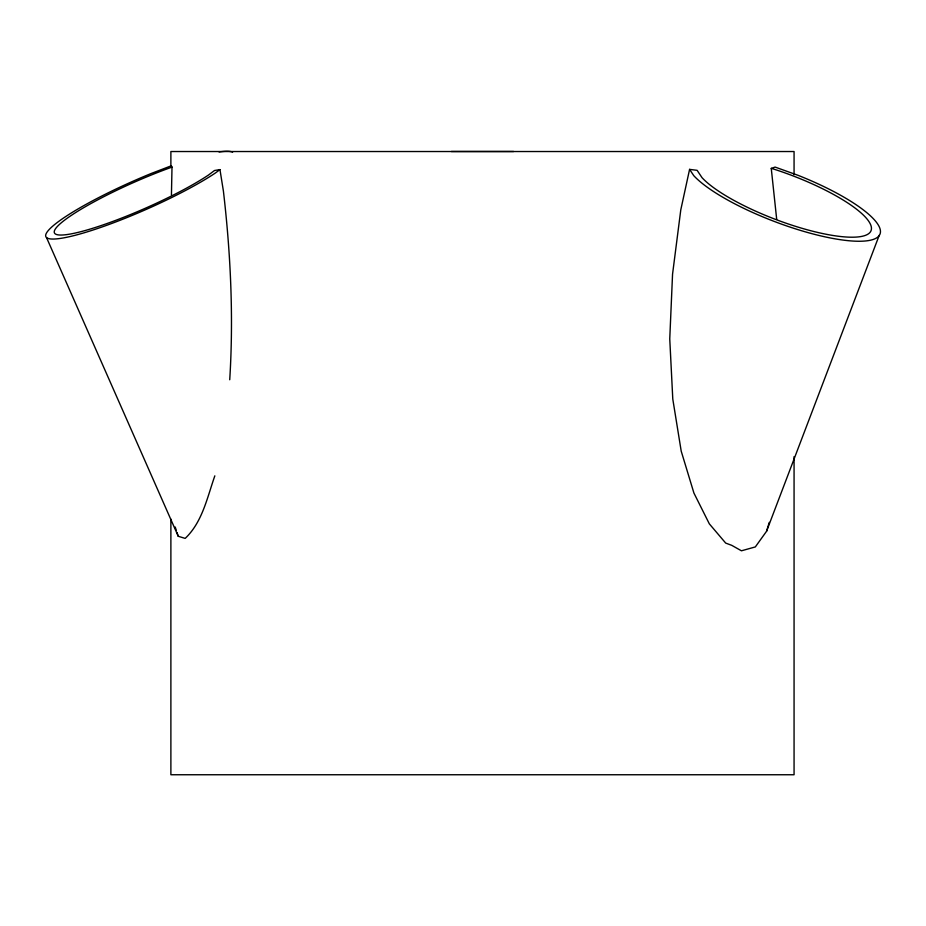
<?xml version="1.0" encoding="UTF-8"?>
<svg xmlns="http://www.w3.org/2000/svg" width="926" height="926" viewBox="0 0 926 926"><rect width="100%" height="100%" fill="white"/><g stroke="black" fill="none" stroke-linecap="round" stroke-linejoin="round"><path stroke-width="1.39" d="M171.437 195.05L172.004 167.108L171.345 165.777L151.378 173.417A102.913 15.568 -23.8 0 0 53.152 239.047A102.913 15.568 -23.8 0 0 215.411 172.988L219.96 169.597L223.409 191.115C230.69 253.712 233.653 316.808 229.729 379.753M776.694 219.346L771.254 168.393L773.8 169.111A93.48 23.428 20.8 0 1 869.711 222.853A93.48 23.428 20.8 0 1 808.606 230.157A93.48 23.428 20.8 0 1 702.035 177.676L697.116 170.326L689.581 169.377L680.784 209.878L672.554 274.189L669.753 338.904L672.785 399.071L681.212 451.17L693.921 493.06L709.316 523.827L725.695 543.087L731.748 545.345L741.448 550.796L755.327 546.93L766.566 531.269L879.249 235.262M769.263 522.368L766.566 531.269M214.832 475.848C207.192 497.563 202.389 522.114 185.177 538.4L178.255 536.281L46.543 237.623M771.254 168.393L775.108 167.085L798.015 175.303A102.913 25.801 20.8 0 1 859.293 241.258A102.913 25.801 20.8 0 1 693.805 175.697L689.581 169.377M219.96 169.597L214.519 170.511L208.5 175.026A93.48 14.133 -23.8 0 1 94.637 227.692A93.48 14.133 -23.8 0 1 63.558 220.955A93.48 14.133 -23.8 0 1 172.004 167.108M451.332 151.494L513.617 151.494M178.255 536.281L177.005 532.531M175.222 527.021L176.229 530.193M794.068 174.667L794.068 151.528L170.882 151.528L170.882 165.708M794.068 456.634L794.068 774.749L170.882 774.749L170.882 519.139M219.057 151.968A102.913 15.568 -23.8 0 1 232.6 152.165"/></g></svg>
